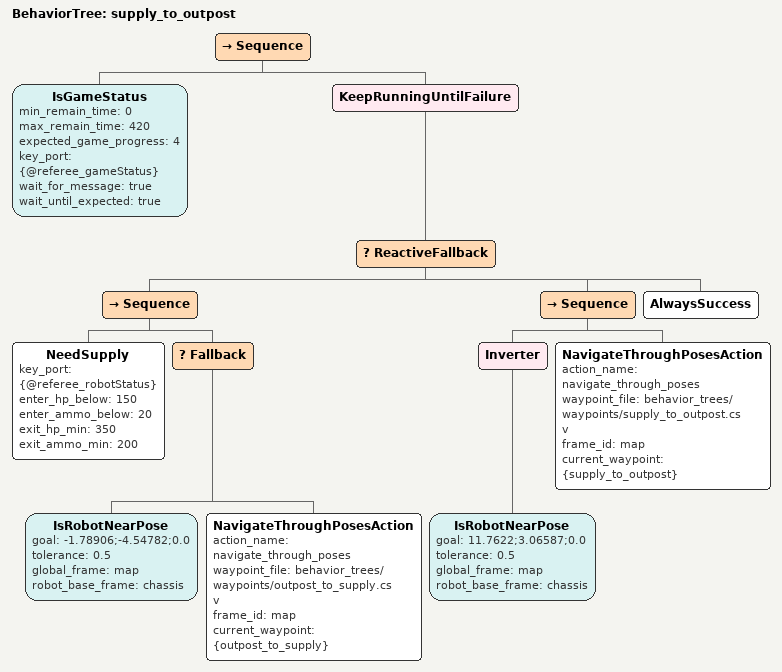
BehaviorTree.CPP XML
<?xml version="1.0" encoding="UTF-8"?>
<root BTCPP_format="4" main_tree_to_execute="supply_to_outpost">
  <BehaviorTree ID="supply_to_outpost">
    <Sequence>
			<!-- 比赛开始条件，没收到裁判系统消息或在未开赛，都返回running -->
			<IsGameStatus min_remain_time="0" max_remain_time="420"
									expected_game_progress="4"
									key_port="{@referee_gameStatus}"
									wait_for_message="true"
									wait_until_expected="true"/>
      <!-- 无限循环-->
      <KeepRunningUntilFailure>
        <!-- 反应式选择，下一轮tick无论前面节点啥状态，都会从头tick,直到有一个成功 -->
        <ReactiveFallback>

        	<!-- 反应式序列回补给区，低血低弹进入，直到高血高弹才退出 -->
					<Sequence>
						<NeedSupply
							key_port="{@referee_robotStatus}"
							enter_hp_below="150"
							enter_ammo_below="20"
							exit_hp_min="350"
							exit_ammo_min="200"/>
						<Fallback>
							<IsRobotNearPose goal="-1.78906;-4.54782;0.0"
											 tolerance="0.5"
											 global_frame="map"
											 robot_base_frame="chassis"/>
							<NavigateThroughPosesAction
								action_name="navigate_through_poses"
								waypoint_file="behavior_trees/waypoints/outpost_to_supply.csv"
								frame_id="map"
								current_waypoint="{outpost_to_supply}"/>
						</Fallback>
					</Sequence>

					<!-- 高状态去前哨反应式序列，先判断是否在前哨，再发点；每轮tick，不论内部节点啥状态，都会从头tick到尾，直到全部成功 -->
					<Sequence>
						<!-- 第一个节点（位置判断）成功，下一轮tick会继续判断位置，直到全部成功 -->
						<Inverter>
							<IsRobotNearPose goal="11.7622;3.06587;0.0"
													 tolerance="0.5"
													 global_frame="map"
													 robot_base_frame="chassis"/>
						</Inverter>
						<NavigateThroughPosesAction
							action_name="navigate_through_poses"
							waypoint_file="behavior_trees/waypoints/supply_to_outpost.csv"
							frame_id="map"
							current_waypoint="{supply_to_outpost}"/>
					</Sequence>

          <!-- 保底选择成功，导致无限循环 -->
          <AlwaysSuccess/>
        </ReactiveFallback>
      </KeepRunningUntilFailure>
    </Sequence>
  </BehaviorTree>
</root>
